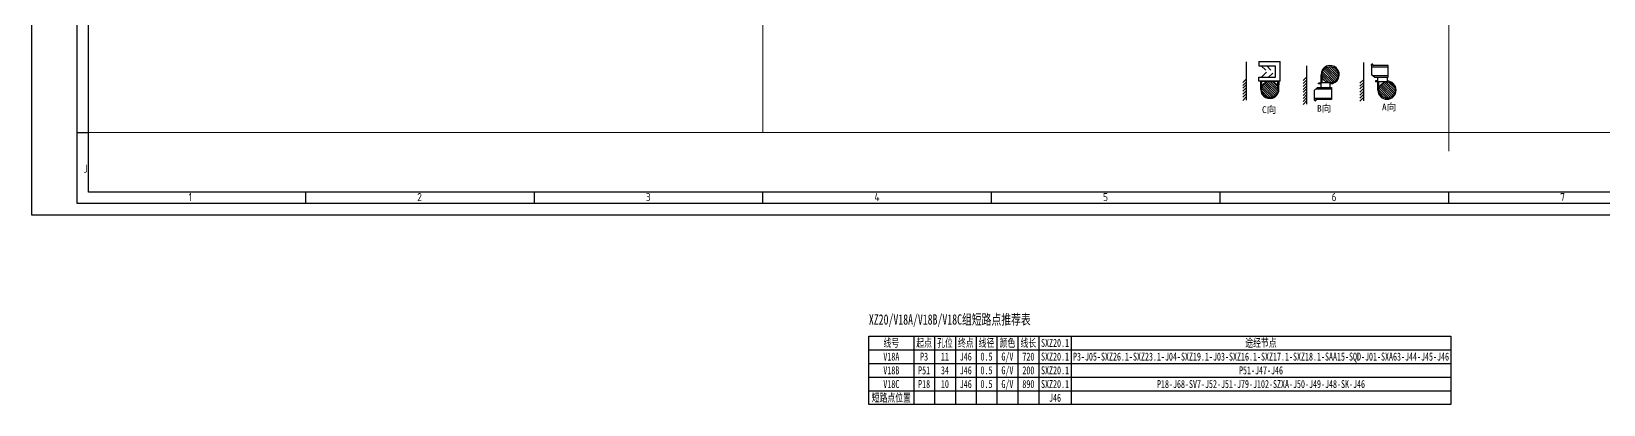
# Model space of a CAD drawing. Header units: millimetres. Extents: x -2653 to 6698, y -4403 to -42.
# Drawn here: x -185 to 502, y -1261 to -1098 of the extents above; entities that cross this region are included whole.
import ezdxf
from ezdxf.enums import TextEntityAlignment as Align

# ---------------------------------------------------------------- set-up
doc = ezdxf.new("R2010")
doc.units = ezdxf.units.MM
doc.header["$MEASUREMENT"] = 0
for name, color, linetype in [('4', 4, 'Continuous'), ('raw-data', 1, 'Continuous'), ('文字', 3, 'Continuous'), ('轮廓线', 7, 'Continuous')]:
    doc.layers.add(name, color=color, linetype=linetype)
doc.styles.add('CL', font='', dxfattribs={"height": 2})
doc.styles.add('GBHZ', font='gbenor.shx', dxfattribs={"bigfont": 'gbcbig.shx'})
doc.styles.add('灯泡', font='', dxfattribs={"width": 0.7})
doc.styles.add('辽宁天海', font='', dxfattribs={"width": 0.7})
doc.styles.get('CL').set_extended_font_data('SimSun')
doc.styles.get('灯泡').set_extended_font_data('NSimSun')
doc.styles.get('辽宁天海').set_extended_font_data('NSimSun')

# ---------------------------------------------------------------- blocks, each defined once
blk = doc.blocks.new('06A0TK')
for p, q in [((120, 836), (120, 831)), ((220, 836), (220, 831)), ((320, 836), (320, 831)), ((420, 836), (420, 831)), ((520, 836), (520, 831)), ((620, 836), (620, 831)), ((720, 836), (720, 831)), ((820, 836), (820, 831)), ((920, 836), (920, 831)), ((1020, 836), (1020, 831)), ((1120, 836), (1120, 831)), ((20, 736), (25, 736)), ((1184, 736), (1179, 736)), ((20, 636), (25, 636)), ((1184, 636), (1179, 636)), ((20, 536), (25, 536)), ((1184, 536), (1179, 536)), ((20, 436), (25, 436)), ((1184, 436), (1179, 436)), ((20, 336), (25, 336)), ((1184, 336), (1179, 336)), ((20, 236), (25, 236)), ((1184, 236), (1179, 236)), ((20, 136), (25, 136)), ((1184, 136), (1179, 136)), ((20, 36), (25, 36)), ((1184, 36), (1179, 36)), ((120, 5), (120, 10)), ((220, 5), (220, 10)), ((320, 5), (320, 10)), ((420, 5), (420, 10)), ((520, 5), (520, 10)), ((620, 5), (620, 10)), ((720, 5), (720, 10)), ((820, 5), (820, 10)), ((920, 5), (920, 10)), ((1020, 5), (1020, 10)), ((1120, 5), (1120, 10))]:
    blk.add_line(p, q)
for points in [[(0, 0), (1189, 0), (1189, 841), (0, 841)], [(1184, 5), (20, 5), (20, 836), (1184, 836)]]:
    blk.add_lwpolyline(points, close=True)
at = {"layer": '4'}
blk.add_lwpolyline([(1179, 10), (25, 10), (25, 831), (1179, 831)], close=True, dxfattribs=at)
at = {"style": 'GBHZ'}
for s, p in [('1', (68.76, 831.45)), ('2', (168.76, 831.45)), ('3', (268.76, 831.45)), ('4', (368.76, 831.45)), ('5', (468.76, 831.45)), ('6', (568.76, 831.45)), ('7', (668.76, 831.45)), ('8', (768.76, 831.45)), ('9', (868.76, 831.45)), ('10', (968.76, 831.45)), ('11', (1068.76, 831.45)), ('12', (1150.9, 831.45)), ('A', (21.37, 784.82)), ('A', (1179.88, 784.82)), ('B', (21.37, 684.82)), ('B', (1179.88, 684.82)), ('C', (21.37, 584.82)), ('C', (1179.88, 584.82)), ('D', (21.37, 484.82)), ('D', (1179.88, 484.82)), ('E', (21.37, 384.82)), ('E', (1179.88, 384.82)), ('F', (21.37, 284.82)), ('F', (1179.88, 284.82)), ('G', (21.37, 184.82)), ('G', (1179.88, 184.82)), ('H', (21.37, 84.82)), ('H', (1179.88, 84.82)), ('J', (22.82, 18.46)), ('J', (1180.24, 18.46)), ('1', (68.76, 6.05)), ('2', (168.76, 6.05)), ('3', (268.76, 6.05)), ('4', (368.76, 6.05)), ('5', (468.76, 6.05)), ('6', (568.76, 6.05)), ('7', (668.76, 6.05)), ('8', (768.76, 6.05)), ('9', (868.76, 6.05)), ('10', (968.76, 6.05)), ('11', (1068.76, 6.05)), ('12', (1150.9, 6.05))]:
    blk.add_text(s, height=3.5, dxfattribs=at).set_placement(p)
blk = doc.blocks.new('图框')
at = {"color": 0}
for p, q in [((651, 50), (663, 50)), ((651, 40), (651, 50)), ((663, 50), (663, 40)), ((663, 50), (691, 50)), ((663, 40), (663, 50)), ((691, 50), (691, 40)), ((691, 50), (701, 50)), ((691, 30), (691, 50)), ((701, 50), (701, 30)), ((701, 50), (766, 50)), ((701, 30), (701, 50)), ((766, 50), (766, 30)), ((766, 50), (831, 50)), ((766, 40), (766, 50)), ((831, 50), (831, 40)), ((663, 40), (651, 40)), ((651, 40), (663, 40)), ((651, 30), (651, 40)), ((691, 40), (663, 40)), ((663, 40), (663, 30)), ((663, 40), (691, 40)), ((663, 30), (663, 40)), ((691, 40), (691, 30)), ((831, 40), (766, 40)), ((766, 40), (831, 40)), ((766, 30), (766, 40)), ((766, 40), (786, 40)), ((766, 35), (766, 40)), ((786, 35), (766, 35)), ((766, 35), (786, 35)), ((766, 30), (766, 35)), ((786, 40), (786, 35)), ((786, 40), (831, 40)), ((786, 35), (786, 40)), ((831, 35), (786, 35)), ((786, 35), (786, 30)), ((786, 35), (831, 35)), ((786, 30), (786, 35)), ((831, 40), (831, 30)), ((831, 40), (831, 35)), ((831, 35), (831, 30)), ((663, 30), (651, 30)), ((651, 30), (663, 30)), ((651, 20), (651, 30)), ((691, 30), (663, 30)), ((663, 30), (663, 20)), ((663, 30), (691, 30)), ((663, 20), (663, 30)), ((691, 30), (691, 20)), ((701, 30), (691, 30)), ((691, 30), (766, 30)), ((691, 10), (691, 30)), ((766, 30), (701, 30)), ((831, 30), (766, 30)), ((766, 30), (831, 30)), ((766, 20), (766, 30)), ((766, 30), (766, 10)), ((786, 30), (766, 30)), ((766, 30), (786, 30)), ((766, 25), (766, 30)), ((831, 30), (786, 30)), ((786, 30), (786, 25)), ((786, 30), (831, 30)), ((786, 25), (786, 30)), ((831, 30), (831, 20)), ((831, 30), (831, 25)), ((786, 25), (766, 25)), ((766, 25), (786, 25)), ((766, 20), (766, 25)), ((831, 25), (786, 25)), ((786, 25), (786, 20)), ((786, 25), (831, 25)), ((786, 20), (786, 25)), ((831, 25), (831, 20)), ((663, 20), (651, 20)), ((651, 20), (663, 20)), ((651, 10), (651, 20)), ((691, 20), (663, 20)), ((663, 20), (663, 10)), ((663, 20), (691, 20)), ((663, 10), (663, 20)), ((691, 20), (691, 10)), ((831, 20), (766, 20)), ((766, 20), (831, 20)), ((766, 10), (766, 20)), ((786, 20), (766, 20)), ((766, 20), (786, 20)), ((766, 15), (766, 20)), ((786, 15), (766, 15)), ((766, 15), (781, 15)), ((766, 10), (766, 15)), ((781, 15), (781, 10)), ((831, 20), (786, 20)), ((786, 20), (786, 15)), ((786, 20), (831, 20)), ((786, 15), (786, 20)), ((831, 15), (786, 15)), ((798.5, 15), (813.5, 15)), ((798.5, 10), (798.5, 15)), ((813.5, 15), (813.5, 10)), ((831, 20), (831, 10)), ((831, 20), (831, 15)), ((663, 10), (651, 10)), ((691, 10), (663, 10)), ((766, 10), (691, 10)), ((831, 10), (766, 10)), ((781, 10), (766, 10)), ((766, 10), (831, 10)), ((813.5, 10), (798.5, 10))]:
    blk.add_line(p, q, dxfattribs=at)
blk.add_blockref('06A0TK', (-348, 0), dxfattribs=at)
at = {"color": 0, "style": '灯泡'}
for s, p in [('拟制', (657.21, 44.88)), ('线束', (696, 44.73)), ('校对', (657.15, 34.88)), ('名称', (696, 36.4)), ('适用车型', (776, 37.37)), ('方案号', (776, 32.4)), ('图纸日期', (776, 27.4)), ('审核', (657.13, 24.88)), ('通知书号', (776, 22.38)), ('批准', (657.16, 14.87)), ('识别号', (776, 17.35)), ('图幅', (773.5, 12.4)), ('质量', (806.82, 12.79))]:
    blk.add_text(s, height=3.5, dxfattribs=at).set_placement(p, align=Align.MIDDLE_CENTER)
at = {"color": 0, "style": '灯泡', "width": 0.9, "flags": 12}
for tag, height, p in [('线束名称', 5, (733.5, 40)), ('适用车型', 3, (808.5, 37.5)), ('方案号', 3, (808.5, 32.5)), ('图纸日期', 3, (808.5, 27.5)), ('公司名', 5, (728.5, 20)), ('通知书', 3, (808.5, 22.5)), ('图幅', 3, (789.75, 12.5)), ('识别号', 3, (808.5, 17.5)), ('质量', 3, (822.25, 12.5))]:
    blk.add_attdef(tag, text='', height=height, dxfattribs=at).set_placement(p, align=Align.MIDDLE_CENTER)
at = {"color": 0, "style": '灯泡', "flags": 12}
blk.add_attdef('线束型号', text='', height=4, dxfattribs=at).set_placement((798.5, 45), align=Align.MIDDLE_CENTER)

msp = doc.modelspace()

# ---------------------------------------------------------------- linework, layer by layer
at = {"lineweight": -3, "ltscale": 0.421071}
for p, q in [((346.1, -1128.09), (346.1, -1111.25)), ((397.38, -1128.4), (397.38, -1111.56))]:
    msp.add_line(p, q, dxfattribs=at)
at = {"lineweight": -3, "ltscale": 0.233105}
for p, q in [((351.55, -1111.18), (360.87, -1111.18)), ((360.87, -1119.71), (351.55, -1119.71))]:
    msp.add_line(p, q, dxfattribs=at)
at = {"lineweight": -3, "ltscale": 0.046066}
msp.add_line((351.55, -1111.18), (351.55, -1113.02), dxfattribs=at)
at = {"lineweight": -3, "ltscale": 0.175787}
msp.add_line((351.55, -1113.02), (358.58, -1113.02), dxfattribs=at)
at = {"lineweight": -3, "ltscale": 0.070161}
msp.add_line((352.47, -1113.02), (354.54, -1114.92), dxfattribs=at)
at = {"lineweight": -3, "ltscale": 0.065214}
msp.add_line((355.06, -1113.02), (356.82, -1114.95), dxfattribs=at)
at = {"lineweight": -3, "ltscale": 0.125045}
msp.add_line((358.58, -1113.02), (358.58, -1118.03), dxfattribs=at)
at = {"lineweight": -3, "ltscale": 0.213115}
msp.add_line((360.87, -1119.71), (360.87, -1111.18), dxfattribs=at)
at = {"lineweight": -3, "ltscale": 0.421072}
msp.add_line((372.49, -1129.87), (372.49, -1113.02), dxfattribs=at)
at = {"lineweight": -3, "ltscale": 0.175335}
msp.add_line((380.69, -1113.98), (385.65, -1118.94), dxfattribs=at)
at = {"lineweight": -3, "ltscale": 0.165221}
msp.add_line((381.32, -1113.64), (385.99, -1118.31), dxfattribs=at)
at = {"lineweight": -3, "ltscale": 0.146192}
msp.add_line((382.07, -1113.42), (386.21, -1117.55), dxfattribs=at)
at = {"lineweight": -3, "ltscale": 0.113949}
msp.add_line((383.01, -1113.39), (386.24, -1116.61), dxfattribs=at)
at = {"lineweight": -3, "ltscale": 0.049256}
msp.add_line((384.41, -1113.82), (385.81, -1115.21), dxfattribs=at)
at = {"lineweight": -3, "ltscale": 0.109859}
for p, q in [((400.81, -1112.51), (400.81, -1116.91)), ((375.92, -1128.08), (375.92, -1123.69))]:
    msp.add_line(p, q, dxfattribs=at)
at = {"lineweight": -3, "ltscale": 0.008692}
msp.add_line((400.81, -1112.86), (400.81, -1112.51), dxfattribs=at)
at = {"lineweight": -3, "ltscale": 0.183194}
msp.add_line((400.81, -1113.48), (408.14, -1113.48), dxfattribs=at)
at = {"lineweight": -3, "ltscale": 0.002957}
msp.add_line((401.19, -1112.25), (401.07, -1112.25), dxfattribs=at)
at = {"lineweight": -3, "ltscale": 0.005391}
msp.add_line((401.32, -1112.6), (401.32, -1112.38), dxfattribs=at)
at = {"lineweight": -3, "ltscale": 0.163737}
msp.add_line((408.14, -1112.86), (401.59, -1112.86), dxfattribs=at)
at = {"lineweight": -3, "ltscale": 0.129469}
for p, q in [((408.14, -1118.04), (408.14, -1112.86)), ((383.25, -1122.56), (383.25, -1127.74))]:
    msp.add_line(p, q, dxfattribs=at)
at = {"lineweight": -3, "ltscale": 0.058601}
for p, q in [((346.1, -1118.68), (344.46, -1120.35)), ((346.1, -1120), (344.46, -1121.67)), ((372.49, -1117.82), (370.84, -1119.48)), ((372.49, -1119.14), (370.84, -1120.8)), ((372.49, -1120.46), (370.84, -1122.12)), ((397.38, -1118.99), (395.73, -1120.66)), ((397.38, -1120.31), (395.73, -1121.98)), ((346.1, -1121.19), (344.46, -1122.86)), ((346.1, -1122.51), (344.46, -1124.18)), ((372.49, -1121.78), (370.84, -1123.44)), ((372.49, -1122.96), (370.84, -1124.63)), ((397.38, -1121.5), (395.73, -1123.17)), ((397.38, -1122.82), (395.73, -1124.49))]:
    msp.add_line(p, q, dxfattribs=at)
at = {"lineweight": -3, "ltscale": 0.042004}
msp.add_line((351.55, -1119.71), (351.55, -1118.03), dxfattribs=at)
at = {"lineweight": -3, "ltscale": 0.179236}
msp.add_line((351.55, -1118.03), (358.72, -1118.03), dxfattribs=at)
at = {"lineweight": -3, "ltscale": 0.202924}
msp.add_line((352.31, -1119.79), (360.43, -1119.78), dxfattribs=at)
at = {"lineweight": -3, "ltscale": 0.089276}
for p, q in [((352.31, -1123.36), (352.31, -1119.79)), ((378.69, -1116.93), (378.69, -1120.5)), ((403.58, -1123.67), (403.58, -1120.1))]:
    msp.add_line(p, q, dxfattribs=at)
at = {"lineweight": -3, "ltscale": 0.078138}
msp.add_line((352.61, -1118.03), (354.89, -1115.88), dxfattribs=at)
at = {"lineweight": -3, "ltscale": 0.085347}
for p, q in [((352.74, -1123.2), (352.74, -1119.79)), ((379.13, -1117.09), (379.13, -1120.5)), ((404.01, -1123.51), (404.01, -1120.1))]:
    msp.add_line(p, q, dxfattribs=at)
at = {"lineweight": -3, "ltscale": 0.177658}
msp.add_line((353.66, -1120.98), (358.69, -1126.01), dxfattribs=at)
at = {"lineweight": -3, "ltscale": 0.176189}
msp.add_line((354.17, -1120.52), (359.15, -1125.5), dxfattribs=at)
at = {"lineweight": -3, "ltscale": 0.167852}
msp.add_line((354.77, -1120.15), (359.52, -1124.9), dxfattribs=at)
at = {"lineweight": -3, "ltscale": 0.151637}
msp.add_line((355.49, -1119.89), (359.78, -1124.18), dxfattribs=at)
at = {"lineweight": -3, "ltscale": 0.065907}
msp.add_line((355.68, -1118.03), (357.58, -1116.2), dxfattribs=at)
at = {"lineweight": -3, "ltscale": 0.124516}
msp.add_line((356.36, -1119.79), (359.88, -1123.31), dxfattribs=at)
at = {"lineweight": -3, "ltscale": 0.07374}
msp.add_line((357.56, -1120.02), (359.65, -1122.11), dxfattribs=at)
at = {"lineweight": -3, "ltscale": 0.08504}
msp.add_line((359.88, -1123.19), (359.87, -1119.78), dxfattribs=at)
at = {"lineweight": -3, "ltscale": 0.083609}
msp.add_line((360.31, -1123.13), (360.36, -1119.79), dxfattribs=at)
at = {"lineweight": -3, "ltscale": 0.026391}
msp.add_line((378.69, -1120.5), (377.64, -1120.57), dxfattribs=at)
at = {"lineweight": -3, "ltscale": 0.009061}
for p, q in [((377.64, -1120.93), (377.64, -1120.57)), ((402.53, -1119.67), (402.53, -1120.03))]:
    msp.add_line(p, q, dxfattribs=at)
at = {"lineweight": -3, "ltscale": 0.026335}
msp.add_line((378.69, -1120.93), (377.64, -1120.93), dxfattribs=at)
at = {"lineweight": -3, "ltscale": 0.10006}
msp.add_line((382.7, -1120.5), (378.69, -1120.5), dxfattribs=at)
at = {"lineweight": -3, "ltscale": 0.051394}
for p, q in [((378.69, -1120.5), (378.69, -1122.56)), ((382.7, -1122.56), (382.7, -1120.5)), ((403.58, -1120.1), (403.58, -1118.04)), ((407.58, -1118.04), (407.58, -1120.1))]:
    msp.add_line(p, q, dxfattribs=at)
at = {"lineweight": -3, "ltscale": 0.111359}
msp.add_line((379.16, -1117.31), (382.31, -1120.46), dxfattribs=at)
at = {"lineweight": -3, "ltscale": 0.144449}
msp.add_line((379.18, -1116.36), (383.26, -1120.45), dxfattribs=at)
at = {"lineweight": -3, "ltscale": 0.164241}
msp.add_line((379.39, -1115.59), (384.03, -1120.24), dxfattribs=at)
at = {"lineweight": -3, "ltscale": 0.042252}
msp.add_line((379.65, -1118.78), (380.85, -1119.97), dxfattribs=at)
at = {"lineweight": -3, "ltscale": 0.175005}
msp.add_line((379.72, -1114.96), (384.67, -1119.91), dxfattribs=at)
at = {"lineweight": -3, "ltscale": 0.178511}
msp.add_line((380.16, -1114.42), (385.2, -1119.47), dxfattribs=at)
at = {"lineweight": -3, "ltscale": 0.043314}
for p, q in [((402.12, -1118.04), (400.81, -1116.91)), ((377.23, -1122.56), (375.92, -1123.69))]:
    msp.add_line(p, q, dxfattribs=at)
at = {"lineweight": -3, "ltscale": 0.170425}
msp.add_line((408.14, -1117.39), (401.32, -1117.35), dxfattribs=at)
at = {"lineweight": -3, "ltscale": 0.136571}
for p, q in [((402.12, -1118.04), (407.58, -1118.04)), ((377.23, -1122.56), (382.7, -1122.56))]:
    msp.add_line(p, q, dxfattribs=at)
at = {"lineweight": -3, "ltscale": 0.150404}
msp.add_line((402.12, -1118.04), (408.14, -1118.04), dxfattribs=at)
at = {"lineweight": -3, "ltscale": 0.026334}
msp.add_line((403.58, -1119.67), (402.53, -1119.67), dxfattribs=at)
at = {"lineweight": -3, "ltscale": 0.02639}
msp.add_line((403.58, -1120.1), (402.53, -1120.03), dxfattribs=at)
at = {"lineweight": -3, "ltscale": 0.100061}
msp.add_line((407.58, -1120.1), (403.58, -1120.1), dxfattribs=at)
at = {"lineweight": -3, "ltscale": 0.172188}
msp.add_line((405.78, -1120.6), (410.65, -1125.47), dxfattribs=at)
at = {"lineweight": -3, "ltscale": 0.159276}
msp.add_line((406.45, -1120.3), (410.95, -1124.8), dxfattribs=at)
at = {"lineweight": -3, "ltscale": 0.136827}
msp.add_line((407.25, -1120.13), (411.12, -1124), dxfattribs=at)
at = {"lineweight": -3, "ltscale": 0.100043}
msp.add_line((408.26, -1120.16), (411.09, -1122.99), dxfattribs=at)
at = {"color": 7, "lineweight": -3, "ltscale": 0.058601}
for p, q in [((346.1, -1123.83), (344.46, -1125.5)), ((346.1, -1125.15), (344.46, -1126.82)), ((346.1, -1126.47), (344.46, -1128.14)), ((372.49, -1124.28), (370.84, -1125.95)), ((372.49, -1125.6), (370.84, -1127.27)), ((372.49, -1126.92), (370.84, -1128.59)), ((397.38, -1124.14), (395.73, -1125.81)), ((397.38, -1125.46), (395.73, -1127.13)), ((397.38, -1126.78), (395.73, -1128.45)), ((372.49, -1128.24), (370.84, -1129.91))]:
    msp.add_line(p, q, dxfattribs=at)
at = {"lineweight": -3, "ltscale": 0.137331}
msp.add_line((352.77, -1123.01), (356.66, -1126.9), dxfattribs=at)
at = {"color": 7, "lineweight": -3, "ltscale": 0.100793}
msp.add_line((352.8, -1124.01), (355.65, -1126.87), dxfattribs=at)
at = {"lineweight": -3, "ltscale": 0.159604}
msp.add_line((352.94, -1122.21), (357.46, -1126.73), dxfattribs=at)
at = {"lineweight": -3, "ltscale": 0.172374}
msp.add_line((353.25, -1121.54), (358.13, -1126.42), dxfattribs=at)
at = {"color": 7, "lineweight": -3, "ltscale": 0.183195}
msp.add_line((375.92, -1127.12), (383.25, -1127.12), dxfattribs=at)
at = {"color": 7, "lineweight": -3, "ltscale": 0.008691}
msp.add_line((375.92, -1127.74), (375.92, -1128.08), dxfattribs=at)
at = {"lineweight": -3, "ltscale": 0.170427}
msp.add_line((383.25, -1123.21), (376.43, -1123.25), dxfattribs=at)
at = {"color": 7, "lineweight": -3, "ltscale": 0.163739}
msp.add_line((383.25, -1127.74), (376.7, -1127.74), dxfattribs=at)
at = {"lineweight": -3, "ltscale": 0.150406}
msp.add_line((377.23, -1122.56), (383.25, -1122.56), dxfattribs=at)
at = {"lineweight": -3, "ltscale": 0.125265}
msp.add_line((404.01, -1123.69), (407.56, -1127.24), dxfattribs=at)
at = {"lineweight": -3, "ltscale": 0.151967}
msp.add_line((404.12, -1122.83), (408.42, -1127.13), dxfattribs=at)
at = {"color": 7, "lineweight": -3, "ltscale": 0.074891}
msp.add_line((404.24, -1124.89), (406.36, -1127.01), dxfattribs=at)
at = {"lineweight": -3, "ltscale": 0.168039}
msp.add_line((404.38, -1122.12), (409.13, -1126.87), dxfattribs=at)
at = {"lineweight": -3, "ltscale": 0.17625}
msp.add_line((404.75, -1121.51), (409.74, -1126.5), dxfattribs=at)
at = {"lineweight": -3, "ltscale": 0.177597}
msp.add_line((405.22, -1121.01), (410.24, -1126.03), dxfattribs=at)
at = {"color": 7, "lineweight": -3, "ltscale": 0.002956}
msp.add_line((376.3, -1128.35), (376.18, -1128.35), dxfattribs=at)
at = {"color": 7, "lineweight": -3, "ltscale": 0.005392}
msp.add_line((376.43, -1128), (376.43, -1128.21), dxfattribs=at)
at = {"lineweight": -3}
for centre in [(382.7, -1116.93), (356.31, -1123.36), (407.58, -1123.67)]:
    msp.add_circle(centre, 3.57, dxfattribs=at)
for centre, radius, start, end in [((382.7, -1116.93), 4, 270, 180.00001), ((401.07, -1112.51), 0.264, 90, 180.00001), ((401.19, -1112.38), 0.132, 0, 90), ((401.59, -1112.6), 0.264, 180.00001, 270), ((407.58, -1123.67), 4, 180.00001, 90), ((356.31, -1123.36), 4, 180.00001, 3.22801)]:
    msp.add_arc(centre, radius, start, end, dxfattribs=at)
at = {"color": 7, "lineweight": -3}
for centre, radius, start, end in [((376.7, -1128), 0.264, 90, 180.00001), ((376.18, -1128.08), 0.264, 180.00001, 270), ((376.3, -1128.21), 0.132, 270, 0)]:
    msp.add_arc(centre, radius, start, end, dxfattribs=at)
at = {"layer": '轮廓线', "color": 3, "lineweight": 0}
for p, q in [((134.57, -342.27), (134.57, -1142.27)), ((434.57, -342.27), (434.57, -1150.36)), ((-165.43, -1142.27), (998.57, -1142.27))]:
    msp.add_line(p, q, dxfattribs=at)
at = {"layer": '轮廓线', "color": 7, "lineweight": 25}
for p, q in [((180.92, -1231.28), (435.45, -1231.28)), ((180.92, -1261.28), (180.92, -1231.28)), ((180.92, -1237.28), (435.45, -1237.28)), ((200.54, -1231.28), (200.54, -1261.28)), ((209.6, -1231.28), (209.6, -1261.28)), ((218.78, -1231.28), (218.78, -1261.28)), ((227.8, -1231.28), (227.8, -1261.28)), ((236.92, -1231.28), (236.92, -1261.28)), ((246.12, -1231.28), (246.12, -1261.28)), ((255.24, -1231.28), (255.24, -1261.28)), ((269.44, -1231.28), (269.44, -1261.28)), ((435.45, -1231.28), (435.45, -1261.28)), ((180.92, -1243.28), (435.45, -1243.28)), ((180.92, -1249.28), (435.45, -1249.28)), ((180.92, -1255.28), (435.45, -1255.28)), ((435.45, -1261.28), (180.92, -1261.28))]:
    msp.add_line(p, q, dxfattribs=at)

# ---------------------------------------------------------------- block references
ref = msp.add_blockref('图框', (162.57, -1178.27))
ref.add_attrib('公司名', '辽宁天海电器有限公司', dxfattribs={"color": 0, "height": 5, "style": '灯泡', "width": 0.9}).set_placement((891.07, -1158.27), align=Align.MIDDLE_CENTER)
ref.add_attrib('线束名称', '前机舱线束', dxfattribs={"color": 0, "height": 5, "style": '灯泡', "width": 0.9}).set_placement((896.07, -1138.27), align=Align.MIDDLE_CENTER)
ref.add_attrib('图幅', 'A0', dxfattribs={"color": 0, "height": 3, "style": '灯泡', "width": 0.9}).set_placement((952.32, -1165.77), align=Align.MIDDLE_CENTER)
ref.add_attrib('线束型号', 'H79799-01A', dxfattribs={"color": 0, "height": 4, "style": '灯泡'}).set_placement((961.07, -1133.27), align=Align.MIDDLE_CENTER)
ref.add_attrib('适用车型', '曙光A11', dxfattribs={"color": 0, "height": 3, "style": '灯泡', "width": 0.9}).set_placement((971.07, -1140.77), align=Align.MIDDLE_CENTER)
ref.add_attrib('图纸日期', '2016年10月11日', dxfattribs={"color": 0, "height": 3, "style": '灯泡', "width": 0.9}).set_placement((971.07, -1150.77), align=Align.MIDDLE_CENTER)

# ---------------------------------------------------------------- texts
at = {"layer": 'raw-data', "color": 2, "lineweight": 25, "style": '辽宁天海', "width": 0.7}
msp.add_text('XZ20/V18A/V18B/V18C组短路点推荐表', height=4.5, dxfattribs=at).set_placement((180.92, -1226.28))
at = {"layer": '文字', "color": 7, "lineweight": 25, "style": '辽宁天海', "width": 0.7}
for s, p in [('线号', (190.73, -1234.28)), ('起点', (205.07, -1234.28)), ('孔位', (214.19, -1234.28)), ('终点', (223.29, -1234.28)), ('线径', (232.36, -1234.28)), ('颜色', (241.52, -1234.28)), ('线长', (250.68, -1234.28)), ('SXZ20.1', (262.34, -1234.28)), ('途经节点', (352.44, -1234.28))]:
    msp.add_text(s, height=3.5, dxfattribs=at).set_placement(p, align=Align.MIDDLE_CENTER)
at = {"layer": '文字', "lineweight": 25, "style": '辽宁天海', "width": 0.7}
for s, p in [('V18A', (190.73, -1240.28)), ('V18B', (190.73, -1246.28)), ('P51', (205.07, -1246.28)), ('P3', (205.07, -1240.28)), ('34', (214.19, -1246.28)), ('11', (214.19, -1240.28)), ('J46', (223.29, -1240.28)), ('J46', (223.29, -1246.28)), ('0.5', (232.36, -1240.28)), ('0.5', (232.36, -1246.28)), ('G/V', (241.52, -1240.28)), ('G/V', (241.52, -1246.28)), ('200', (250.68, -1246.28)), ('720', (250.68, -1240.28)), ('SXZ20.1', (262.34, -1240.28)), ('SXZ20.1', (262.34, -1246.28)), ('P3-J05-SXZ26.1-SXZ23.1-J04-SXZ19.1-J03-SXZ16.1-SXZ17.1-SXZ18.1-SAA15-SQD-J01-SXA63-J44-J45-J46', (352.44, -1240.28)), ('P51-J47-J46', (352.44, -1246.28)), ('V18C', (190.73, -1252.28)), ('P18', (205.07, -1252.28)), ('10', (214.19, -1252.28)), ('J46', (223.29, -1252.28)), ('0.5', (232.36, -1252.28)), ('G/V', (241.52, -1252.28)), ('890', (250.68, -1252.28)), ('SXZ20.1', (262.34, -1252.28)), ('P18-J68-SV7-J52-J51-J79-J102-SZXA-J50-J49-J48-SK-J46', (352.44, -1252.28)), ('短路点位置', (190.73, -1258.28)), ('J46', (262.34, -1258.28))]:
    msp.add_text(s, height=3.5, dxfattribs=at).set_placement(p, align=Align.MIDDLE_CENTER)
at = {"layer": '文字', "lineweight": -3, "char_height": 3, "width": 25.3246, "attachment_point": 1, "style": 'CL'}
for s, insert in [('C向', (352.87, -1130.72)), ('B向', (376.97, -1130.13)), ('A向', (405.37, -1129.58))]:
    msp.add_mtext(s, dxfattribs=dict(at, insert=insert))

doc.saveas('drawing.dxf')
